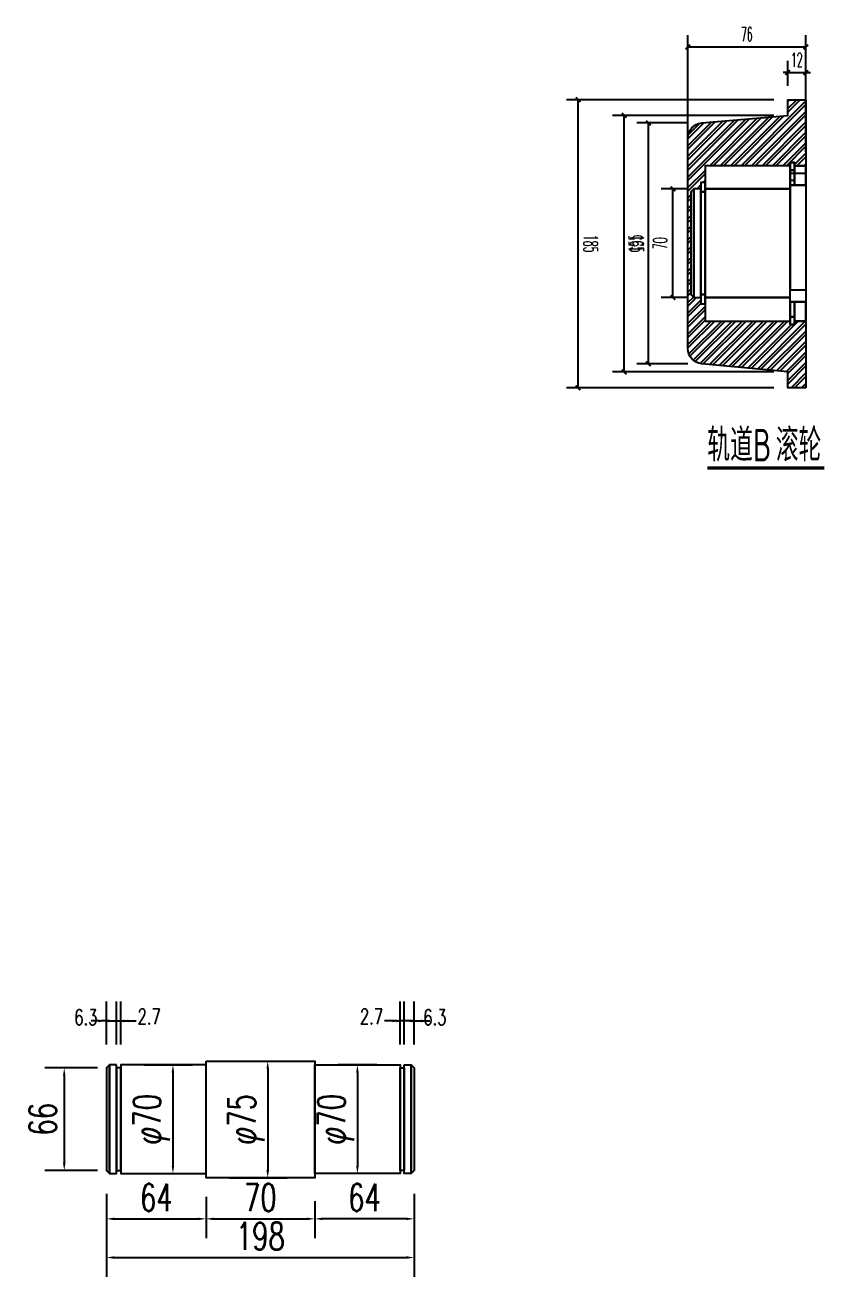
# Model space of a CAD drawing. Header units: millimetres. Extents: x -1443632 to -1307761, y 1430256 to 1527696.
# Drawn here: x -1433447 to -1432931, y 1498218 to 1499024 of the extents above; entities that cross this region are included whole.
import ezdxf

# ---------------------------------------------------------------- set-up
doc = ezdxf.new("R2010")
doc.units = ezdxf.units.MM
doc.header["$LTSCALE"] = 10
doc.layers.get('0').update_dxf_attribs({"linetype": 'CONTINUOUS'})
doc.layers.get('DEFPOINTS').update_dxf_attribs({"linetype": 'CONTINUOUS'})
for name, color, linetype in [('PUB_TEXT', 7, 'CONTINUOUS'), ('W-PLASTIC_RAILINGS塑木栏杆', 6, 'CONTINUOUS'), ('WALL', 9, 'CONTINUOUS'), ('景-通用-文字', 7, 'CONTINUOUS'), ('钢', 172, 'CONTINUOUS')]:
    doc.layers.add(name, color=color, linetype=linetype)
doc.styles.add('_TCH_DIM_T3', font='SIMPLEX.shx', dxfattribs={"width": 0.494118, "bigfont": 'GBCBIG.shx'})
doc.styles.get("Standard").update_dxf_attribs({"font": 'tssdeng.shx', "width": 0.7, "bigfont": 'hztxt.shx'})
doc.styles.add('STANDARD_T3', font='simplex.shx', dxfattribs={"width": 0.7, "bigfont": 'gbcbig.shx'})
doc.dimstyles.new('_TCH_ARCH&&3', dxfattribs={"dimtxt": 8.925, "dimasz": 3, "dimexe": 7.5, "dimexo": 9, "dimgap": 3.7875, "dimtad": 1, "dimdec": 0, "dimzin": 0, "dimdsep": 46, "dimtxsty": '_TCH_DIM_T3', "dimblk": 'ARCHTICK', "dimcen": 0.09, "dimclrt": 7, "dimazin": 2, "dimtfac": 1, "dimtdec": 0, "dimtix": 1, "dimtmove": 2, "dimatfit": 3, "dimfxl": 0, "dimtolj": 1, "dimtzin": 0, "dimarcsym": 0})
doc.dimstyles.new('W&&5', dxfattribs={"dimtxt": 17.5, "dimasz": 5, "dimexe": 12.5, "dimexo": 15, "dimgap": 5, "dimtad": 1, "dimdec": 0, "dimzin": 0, "dimdsep": 46, "dimtxsty": 'STANDARD_T3', "dimcen": 0.09, "dimclrd": 1, "dimclre": 1, "dimclrt": 7, "dimazin": 2, "dimtfac": 1, "dimtdec": 0, "dimtix": 1, "dimtmove": 2, "dimatfit": 3, "dimfxl": 0, "dimtolj": 1, "dimtzin": 0, "dimarcsym": 0})

# ---------------------------------------------------------------- blocks, each defined once
blk = doc.blocks.new('*D525')
at = {"layer": 'DEFPOINTS', "color": 0, "transparency": 16777216}
for p in [(-1433385.35, 1498354.58), (-1433385.35, 1498284.56), (-1433351.74, 1498284.56)]:
    blk.add_point(p, dxfattribs=at)
at = {"layer": 'W-PLASTIC_RAILINGS塑木栏杆', "color": 1, "lineweight": -2, "transparency": 16777216}
for p, q in [((-1433370.35, 1498354.58), (-1433339.24, 1498354.58)), ((-1433351.74, 1498349.58), (-1433351.74, 1498289.56)), ((-1433370.35, 1498284.56), (-1433339.24, 1498284.56))]:
    blk.add_line(p, q, dxfattribs=at)
at = {"layer": 'W-PLASTIC_RAILINGS塑木栏杆', "color": 1, "transparency": 16777216}
for points in [[(-1433352.58, 1498349.58), (-1433350.91, 1498349.58), (-1433351.74, 1498354.58)], [(-1433352.58, 1498289.56), (-1433350.91, 1498289.56), (-1433351.74, 1498284.56)]]:
    blk.add_solid(points, dxfattribs=at)
at = {"layer": 'W-PLASTIC_RAILINGS塑木栏杆', "color": 7, "transparency": 16777216, "insert": (-1433365.49, 1498319.57), "char_height": 17.5, "attachment_point": 5, "rotation": 90, "style": 'STANDARD_T3'}
blk.add_mtext('\\A1;φ70', dxfattribs=at)
blk = doc.blocks.new('*D611')
at = {"layer": 'DEFPOINTS', "color": 0, "transparency": 16777216}
for p in [(-1433330.45, 1498357.02), (-1433330.45, 1498281.89), (-1433290.73, 1498281.89)]:
    blk.add_point(p, dxfattribs=at)
at = {"layer": 'W-PLASTIC_RAILINGS塑木栏杆', "color": 1, "lineweight": -2, "transparency": 16777216}
for p, q in [((-1433315.45, 1498357.02), (-1433278.23, 1498357.02)), ((-1433290.73, 1498352.02), (-1433290.73, 1498286.89)), ((-1433315.45, 1498281.89), (-1433278.23, 1498281.89))]:
    blk.add_line(p, q, dxfattribs=at)
at = {"layer": 'W-PLASTIC_RAILINGS塑木栏杆', "color": 1, "transparency": 16777216}
for points in [[(-1433291.56, 1498352.02), (-1433289.9, 1498352.02), (-1433290.73, 1498357.02)], [(-1433291.56, 1498286.89), (-1433289.9, 1498286.89), (-1433290.73, 1498281.89)]]:
    blk.add_solid(points, dxfattribs=at)
at = {"layer": 'W-PLASTIC_RAILINGS塑木栏杆', "color": 7, "transparency": 16777216, "insert": (-1433304.48, 1498319.46), "char_height": 17.5, "attachment_point": 5, "rotation": 90, "style": 'STANDARD_T3'}
blk.add_mtext('\\A1;φ75', dxfattribs=at)
blk = doc.blocks.new('*D612')
at = {"layer": 'DEFPOINTS', "color": 0, "transparency": 16777216}
for p in [(-1433385.35, 1498352.58), (-1433421.7, 1498286.56), (-1433385.35, 1498286.56)]:
    blk.add_point(p, dxfattribs=at)
at = {"layer": 'W-PLASTIC_RAILINGS塑木栏杆', "color": 1, "lineweight": -2, "transparency": 16777216}
for p, q in [((-1433400.35, 1498352.58), (-1433434.2, 1498352.58)), ((-1433421.7, 1498347.58), (-1433421.7, 1498291.56)), ((-1433400.35, 1498286.56), (-1433434.2, 1498286.56))]:
    blk.add_line(p, q, dxfattribs=at)
at = {"layer": 'W-PLASTIC_RAILINGS塑木栏杆', "color": 1, "transparency": 16777216}
for points in [[(-1433422.53, 1498347.58), (-1433420.87, 1498347.58), (-1433421.7, 1498352.58)], [(-1433422.53, 1498291.56), (-1433420.87, 1498291.56), (-1433421.7, 1498286.56)]]:
    blk.add_solid(points, dxfattribs=at)
at = {"layer": 'W-PLASTIC_RAILINGS塑木栏杆', "color": 7, "transparency": 16777216, "insert": (-1433435.45, 1498319.57), "char_height": 17.5, "attachment_point": 5, "rotation": 90, "style": 'STANDARD_T3'}
blk.add_mtext('\\A1;66', dxfattribs=at)
blk = doc.blocks.new('*D601')
at = {"layer": 'DEFPOINTS', "color": 0, "transparency": 16777216}
for p in [(-1433388.02, 1498382.84), (-1433394.47, 1498352.58), (-1433388.02, 1498352.58)]:
    blk.add_point(p, dxfattribs=at)
at = {"layer": 'W-PLASTIC_RAILINGS塑木栏杆', "color": 1, "lineweight": -2, "transparency": 16777216}
for p, q in [((-1433394.47, 1498367.58), (-1433394.47, 1498395.34)), ((-1433388.02, 1498367.58), (-1433388.02, 1498395.34)), ((-1433399.47, 1498382.84), (-1433404.47, 1498382.84)), ((-1433394.47, 1498382.84), (-1433388.02, 1498382.84)), ((-1433383.02, 1498382.84), (-1433378.02, 1498382.84))]:
    blk.add_line(p, q, dxfattribs=at)
at = {"layer": 'W-PLASTIC_RAILINGS塑木栏杆', "color": 1, "transparency": 16777216}
for points in [[(-1433399.47, 1498383.67), (-1433399.47, 1498382), (-1433394.47, 1498382.84)], [(-1433383.02, 1498383.67), (-1433383.02, 1498382), (-1433388.02, 1498382.84)]]:
    blk.add_solid(points, dxfattribs=at)
at = {"layer": 'W-PLASTIC_RAILINGS塑木栏杆', "color": 7, "transparency": 16777216, "insert": (-1433407.78, 1498385.19), "char_height": 10, "attachment_point": 5, "style": 'STANDARD_T3'}
blk.add_mtext('\\A1;6.3', dxfattribs=at)
blk = doc.blocks.new('*D517')
at = {"layer": 'DEFPOINTS', "color": 0, "transparency": 16777216}
for p in [(-1433385.35, 1498382.84), (-1433388.02, 1498352.58), (-1433385.35, 1498352.58)]:
    blk.add_point(p, dxfattribs=at)
at = {"layer": 'W-PLASTIC_RAILINGS塑木栏杆', "color": 1, "lineweight": -2, "transparency": 16777216}
for p, q in [((-1433388.02, 1498367.58), (-1433388.02, 1498395.34)), ((-1433385.35, 1498367.58), (-1433385.35, 1498395.34)), ((-1433393.02, 1498382.84), (-1433398.02, 1498382.84)), ((-1433388.02, 1498382.84), (-1433385.35, 1498382.84)), ((-1433380.35, 1498382.84), (-1433375.35, 1498382.84))]:
    blk.add_line(p, q, dxfattribs=at)
at = {"layer": 'W-PLASTIC_RAILINGS塑木栏杆', "color": 1, "transparency": 16777216}
for points in [[(-1433393.02, 1498383.67), (-1433393.02, 1498382), (-1433388.02, 1498382.84)], [(-1433380.35, 1498383.67), (-1433380.35, 1498382), (-1433385.35, 1498382.84)]]:
    blk.add_solid(points, dxfattribs=at)
at = {"layer": 'W-PLASTIC_RAILINGS塑木栏杆', "color": 7, "transparency": 16777216, "insert": (-1433367.02, 1498385.72), "char_height": 10, "attachment_point": 5, "style": 'STANDARD_T3'}
blk.add_mtext('\\A1;2.7', dxfattribs=at)
blk = doc.blocks.new('*D518')
at = {"layer": 'DEFPOINTS', "color": 0, "transparency": 16777216}
for p in [(-1433202.87, 1498382.84), (-1433202.87, 1498352.58), (-1433196.42, 1498352.58)]:
    blk.add_point(p, dxfattribs=at)
at = {"layer": 'W-PLASTIC_RAILINGS塑木栏杆', "color": 1, "lineweight": -2, "transparency": 16777216}
for p, q in [((-1433202.87, 1498367.58), (-1433202.87, 1498395.34)), ((-1433196.42, 1498367.58), (-1433196.42, 1498395.34)), ((-1433207.87, 1498382.84), (-1433212.87, 1498382.84)), ((-1433196.42, 1498382.84), (-1433202.87, 1498382.84)), ((-1433191.42, 1498382.84), (-1433186.42, 1498382.84))]:
    blk.add_line(p, q, dxfattribs=at)
at = {"layer": 'W-PLASTIC_RAILINGS塑木栏杆', "color": 1, "transparency": 16777216}
for points in [[(-1433207.87, 1498383.67), (-1433207.87, 1498382), (-1433202.87, 1498382.84)], [(-1433191.42, 1498383.67), (-1433191.42, 1498382), (-1433196.42, 1498382.84)]]:
    blk.add_solid(points, dxfattribs=at)
at = {"layer": 'W-PLASTIC_RAILINGS塑木栏杆', "color": 7, "transparency": 16777216, "insert": (-1433183.12, 1498385.19), "char_height": 10, "attachment_point": 5, "style": 'STANDARD_T3'}
blk.add_mtext('\\A1;6.3', dxfattribs=at)
blk = doc.blocks.new('*D519')
at = {"layer": 'DEFPOINTS', "color": 0, "transparency": 16777216}
for p in [(-1433205.54, 1498382.84), (-1433205.54, 1498352.58), (-1433202.87, 1498352.58)]:
    blk.add_point(p, dxfattribs=at)
at = {"layer": 'W-PLASTIC_RAILINGS塑木栏杆', "color": 1, "lineweight": -2, "transparency": 16777216}
for p, q in [((-1433205.54, 1498367.58), (-1433205.54, 1498395.34)), ((-1433202.87, 1498367.58), (-1433202.87, 1498395.34)), ((-1433210.54, 1498382.84), (-1433215.54, 1498382.84)), ((-1433202.87, 1498382.84), (-1433205.54, 1498382.84)), ((-1433197.87, 1498382.84), (-1433192.87, 1498382.84))]:
    blk.add_line(p, q, dxfattribs=at)
at = {"layer": 'W-PLASTIC_RAILINGS塑木栏杆', "color": 1, "transparency": 16777216}
for points in [[(-1433210.54, 1498383.67), (-1433210.54, 1498382), (-1433205.54, 1498382.84)], [(-1433197.87, 1498383.67), (-1433197.87, 1498382), (-1433202.87, 1498382.84)]]:
    blk.add_solid(points, dxfattribs=at)
at = {"layer": 'W-PLASTIC_RAILINGS塑木栏杆', "color": 7, "transparency": 16777216, "insert": (-1433223.87, 1498385.72), "char_height": 10, "attachment_point": 5, "style": 'STANDARD_T3'}
blk.add_mtext('\\A1;2.7', dxfattribs=at)
blk = doc.blocks.new('*D520')
at = {"layer": 'DEFPOINTS', "color": 0, "transparency": 16777216}
for p in [(-1433205.54, 1498354.58), (-1433232.99, 1498284.56), (-1433205.54, 1498284.56)]:
    blk.add_point(p, dxfattribs=at)
at = {"layer": 'W-PLASTIC_RAILINGS塑木栏杆', "color": 1, "lineweight": -2, "transparency": 16777216}
for p, q in [((-1433220.54, 1498354.58), (-1433245.49, 1498354.58)), ((-1433232.99, 1498349.58), (-1433232.99, 1498289.56)), ((-1433220.54, 1498284.56), (-1433245.49, 1498284.56))]:
    blk.add_line(p, q, dxfattribs=at)
at = {"layer": 'W-PLASTIC_RAILINGS塑木栏杆', "color": 1, "transparency": 16777216}
for points in [[(-1433233.82, 1498349.58), (-1433232.15, 1498349.58), (-1433232.99, 1498354.58)], [(-1433233.82, 1498289.56), (-1433232.15, 1498289.56), (-1433232.99, 1498284.56)]]:
    blk.add_solid(points, dxfattribs=at)
at = {"layer": 'W-PLASTIC_RAILINGS塑木栏杆', "color": 7, "transparency": 16777216, "insert": (-1433246.74, 1498319.57), "char_height": 17.5, "attachment_point": 5, "rotation": 90, "style": 'STANDARD_T3'}
blk.add_mtext('\\A1;φ70', dxfattribs=at)
blk = doc.blocks.new('*D602')
at = {"layer": 'DEFPOINTS', "color": 0, "transparency": 16777216}
for p in [(-1433394.47, 1498286.56), (-1433330.45, 1498284.56), (-1433330.45, 1498255.42)]:
    blk.add_point(p, dxfattribs=at)
at = {"layer": 'W-PLASTIC_RAILINGS塑木栏杆', "color": 1, "lineweight": -2, "transparency": 16777216}
for p, q in [((-1433394.47, 1498271.56), (-1433394.47, 1498242.92)), ((-1433330.45, 1498269.56), (-1433330.45, 1498242.92)), ((-1433389.47, 1498255.42), (-1433335.45, 1498255.42))]:
    blk.add_line(p, q, dxfattribs=at)
at = {"layer": 'W-PLASTIC_RAILINGS塑木栏杆', "color": 1, "transparency": 16777216}
for points in [[(-1433389.47, 1498256.25), (-1433389.47, 1498254.59), (-1433394.47, 1498255.42)], [(-1433335.45, 1498256.25), (-1433335.45, 1498254.59), (-1433330.45, 1498255.42)]]:
    blk.add_solid(points, dxfattribs=at)
at = {"layer": 'W-PLASTIC_RAILINGS塑木栏杆', "color": 7, "transparency": 16777216, "insert": (-1433362.46, 1498269.17), "char_height": 17.5, "attachment_point": 5, "style": 'STANDARD_T3'}
blk.add_mtext('\\A1;64', dxfattribs=at)
blk = doc.blocks.new('*D521')
at = {"layer": 'DEFPOINTS', "color": 0, "transparency": 16777216}
for p in [(-1433260.44, 1498281.89), (-1433196.42, 1498286.56), (-1433260.44, 1498255.42)]:
    blk.add_point(p, dxfattribs=at)
at = {"layer": 'W-PLASTIC_RAILINGS塑木栏杆', "color": 1, "lineweight": -2, "transparency": 16777216}
for p, q in [((-1433196.42, 1498271.56), (-1433196.42, 1498242.92)), ((-1433260.44, 1498266.89), (-1433260.44, 1498242.92)), ((-1433201.42, 1498255.42), (-1433255.44, 1498255.42))]:
    blk.add_line(p, q, dxfattribs=at)
at = {"layer": 'W-PLASTIC_RAILINGS塑木栏杆', "color": 1, "transparency": 16777216}
for points in [[(-1433255.44, 1498256.25), (-1433255.44, 1498254.59), (-1433260.44, 1498255.42)], [(-1433201.42, 1498256.25), (-1433201.42, 1498254.59), (-1433196.42, 1498255.42)]]:
    blk.add_solid(points, dxfattribs=at)
at = {"layer": 'W-PLASTIC_RAILINGS塑木栏杆', "color": 7, "transparency": 16777216, "insert": (-1433228.43, 1498269.17), "char_height": 17.5, "attachment_point": 5, "style": 'STANDARD_T3'}
blk.add_mtext('\\A1;64', dxfattribs=at)
blk = doc.blocks.new('*D522')
at = {"layer": 'DEFPOINTS', "color": 0, "transparency": 16777216}
for p in [(-1433394.47, 1498286.56), (-1433196.42, 1498286.56), (-1433196.42, 1498230.52)]:
    blk.add_point(p, dxfattribs=at)
at = {"layer": 'W-PLASTIC_RAILINGS塑木栏杆', "color": 1, "lineweight": -2, "transparency": 16777216}
for p, q in [((-1433394.47, 1498271.56), (-1433394.47, 1498218.02)), ((-1433196.42, 1498271.56), (-1433196.42, 1498218.02)), ((-1433389.47, 1498230.52), (-1433201.42, 1498230.52))]:
    blk.add_line(p, q, dxfattribs=at)
at = {"layer": 'W-PLASTIC_RAILINGS塑木栏杆', "color": 1, "transparency": 16777216}
for points in [[(-1433389.47, 1498231.36), (-1433389.47, 1498229.69), (-1433394.47, 1498230.52)], [(-1433201.42, 1498231.36), (-1433201.42, 1498229.69), (-1433196.42, 1498230.52)]]:
    blk.add_solid(points, dxfattribs=at)
at = {"layer": 'W-PLASTIC_RAILINGS塑木栏杆', "color": 7, "transparency": 16777216, "insert": (-1433295.45, 1498244.27), "char_height": 17.5, "attachment_point": 5, "style": 'STANDARD_T3'}
blk.add_mtext('\\A1;198', dxfattribs=at)
blk = doc.blocks.new('*D673')
at = {"layer": 'DEFPOINTS', "color": 0, "transparency": 16777216}
for p in [(-1433330.45, 1498281.89), (-1433260.44, 1498281.89), (-1433260.44, 1498255.42)]:
    blk.add_point(p, dxfattribs=at)
at = {"layer": 'W-PLASTIC_RAILINGS塑木栏杆', "color": 1, "lineweight": -2, "transparency": 16777216}
for p, q in [((-1433330.45, 1498266.89), (-1433330.45, 1498242.92)), ((-1433260.44, 1498266.89), (-1433260.44, 1498242.92)), ((-1433325.45, 1498255.42), (-1433265.44, 1498255.42))]:
    blk.add_line(p, q, dxfattribs=at)
at = {"layer": 'W-PLASTIC_RAILINGS塑木栏杆', "color": 1, "transparency": 16777216}
for points in [[(-1433325.45, 1498256.25), (-1433325.45, 1498254.59), (-1433330.45, 1498255.42)], [(-1433265.44, 1498256.25), (-1433265.44, 1498254.59), (-1433260.44, 1498255.42)]]:
    blk.add_solid(points, dxfattribs=at)
at = {"layer": 'W-PLASTIC_RAILINGS塑木栏杆', "color": 7, "transparency": 16777216, "insert": (-1433295.45, 1498269.17), "char_height": 17.5, "attachment_point": 5, "style": 'STANDARD_T3'}
blk.add_mtext('\\A1;70', dxfattribs=at)
blk = doc.blocks.new('_ARCHTICK')
at = {"color": 0, "linetype": 'ByBlock', "const_width": 0.4}
blk.add_lwpolyline([(-0.5, -0.5), (0.5, 0.5)], dxfattribs=at)
blk = doc.blocks.new('*D934')
at = {"layer": 'DEFPOINTS', "color": 0, "transparency": 16777216}
for p in [(-1432944.31, 1498993.38), (-1432956, 1498975.96), (-1432944.31, 1498975.96)]:
    blk.add_point(p, dxfattribs=at)
at = {"layer": '景-通用-文字', "color": 0, "lineweight": -2, "transparency": 16777216}
for p, q in [((-1432956, 1498984.96), (-1432956, 1499000.88)), ((-1432944.31, 1498984.96), (-1432944.31, 1499000.88)), ((-1432956, 1498993.38), (-1432959, 1498993.38)), ((-1432956, 1498993.38), (-1432944.31, 1498993.38)), ((-1432944.31, 1498993.38), (-1432941.31, 1498993.38))]:
    blk.add_line(p, q, dxfattribs=at)
at = {"layer": '景-通用-文字', "color": 0, "lineweight": -2, "transparency": 16777216, "xscale": 3, "yscale": 3, "zscale": 3}
blk.add_blockref('_ARCHTICK', (-1432956, 1498993.38), dxfattribs=at)
at = {"layer": '景-通用-文字', "color": 0, "lineweight": -2, "transparency": 16777216, "xscale": 3, "yscale": 3, "zscale": 3, "rotation": 180}
blk.add_blockref('_ARCHTICK', (-1432944.31, 1498993.38), dxfattribs=at)
at = {"layer": '景-通用-文字', "color": 7, "transparency": 16777216, "insert": (-1432950.15, 1499001.63), "char_height": 8.925, "attachment_point": 5, "style": '_TCH_DIM_T3'}
blk.add_mtext('\\A1;12', dxfattribs=at)
blk = doc.blocks.new('*D935')
at = {"layer": 'DEFPOINTS', "color": 0, "transparency": 16777216}
for p in [(-1432944.31, 1499009.9), (-1433020.29, 1498933.44), (-1432944.31, 1498933.44)]:
    blk.add_point(p, dxfattribs=at)
at = {"layer": '景-通用-文字', "color": 0, "lineweight": -2, "transparency": 16777216}
for p, q in [((-1433020.29, 1498942.44), (-1433020.29, 1499017.4)), ((-1432944.31, 1498942.44), (-1432944.31, 1499017.4)), ((-1433020.29, 1499009.9), (-1432944.31, 1499009.9))]:
    blk.add_line(p, q, dxfattribs=at)
at = {"layer": '景-通用-文字', "color": 0, "lineweight": -2, "transparency": 16777216, "xscale": 3, "yscale": 3, "zscale": 3, "rotation": 180}
blk.add_blockref('_ARCHTICK', (-1433020.29, 1499009.9), dxfattribs=at)
at = {"layer": '景-通用-文字', "color": 0, "lineweight": -2, "transparency": 16777216, "xscale": 3, "yscale": 3, "zscale": 3}
blk.add_blockref('_ARCHTICK', (-1432944.31, 1499009.9), dxfattribs=at)
at = {"layer": '景-通用-文字', "color": 7, "transparency": 16777216, "insert": (-1432982.3, 1499018.15), "char_height": 8.925, "attachment_point": 5, "style": '_TCH_DIM_T3'}
blk.add_mtext('\\A1;76', dxfattribs=at)
blk = doc.blocks.new('*D936')
at = {"layer": 'DEFPOINTS', "color": 0, "transparency": 16777216}
for p in [(-1433090.96, 1498975.96), (-1432956, 1498975.96), (-1432955.99, 1498790.5)]:
    blk.add_point(p, dxfattribs=at)
at = {"layer": '景-通用-文字', "color": 0, "lineweight": -2, "transparency": 16777216}
for p, q in [((-1432965, 1498975.96), (-1433098.46, 1498975.96)), ((-1433090.95, 1498790.49), (-1433090.96, 1498975.96)), ((-1432964.99, 1498790.5), (-1433098.45, 1498790.49))]:
    blk.add_line(p, q, dxfattribs=at)
at = {"layer": '景-通用-文字', "color": 0, "lineweight": -2, "transparency": 16777216, "xscale": 3, "yscale": 3, "zscale": 3}
for p, rotation in [((-1433090.96, 1498975.96), 90.00282800344456), ((-1433090.95, 1498790.49), 270.0028280034446)]:
    blk.add_blockref('_ARCHTICK', p, dxfattribs=dict(at, rotation=rotation))
at = {"layer": '景-通用-文字', "color": 7, "transparency": 16777216, "insert": (-1433082.71, 1498883.23), "char_height": 8.925, "attachment_point": 5, "rotation": 270.00283, "style": '_TCH_DIM_T3'}
blk.add_mtext('\\A1;185', dxfattribs=at)
blk = doc.blocks.new('*D937')
at = {"layer": 'DEFPOINTS', "color": 0, "transparency": 16777216}
for p in [(-1433045.64, 1498960.98), (-1433011.29, 1498960.98), (-1433011.29, 1498805.88)]:
    blk.add_point(p, dxfattribs=at)
at = {"layer": '景-通用-文字', "color": 0, "lineweight": -2, "transparency": 16777216}
for p, q in [((-1433020.29, 1498960.98), (-1433053.14, 1498960.98)), ((-1433045.64, 1498805.88), (-1433045.64, 1498960.98)), ((-1433020.29, 1498805.88), (-1433053.14, 1498805.88))]:
    blk.add_line(p, q, dxfattribs=at)
at = {"layer": '景-通用-文字', "color": 0, "lineweight": -2, "transparency": 16777216, "xscale": 3, "yscale": 3, "zscale": 3}
for p, rotation in [((-1433045.64, 1498960.98), 90), ((-1433045.64, 1498805.88), 270)]:
    blk.add_blockref('_ARCHTICK', p, dxfattribs=dict(at, rotation=rotation))
at = {"layer": '景-通用-文字', "color": 7, "transparency": 16777216, "insert": (-1433053.89, 1498883.43), "char_height": 8.925, "attachment_point": 5, "rotation": 90, "style": '_TCH_DIM_T3'}
blk.add_mtext('\\A1;155', dxfattribs=at)
blk = doc.blocks.new('*D938')
at = {"layer": 'DEFPOINTS', "color": 0, "transparency": 16777216}
for p in [(-1433061.28, 1498965.8), (-1432956, 1498965.8), (-1432955.99, 1498800.67)]:
    blk.add_point(p, dxfattribs=at)
at = {"layer": '景-通用-文字', "color": 0, "lineweight": -2, "transparency": 16777216}
for p, q in [((-1432965, 1498965.8), (-1433068.78, 1498965.79)), ((-1433061.27, 1498800.66), (-1433061.28, 1498965.8)), ((-1432964.99, 1498800.66), (-1433068.77, 1498800.66))]:
    blk.add_line(p, q, dxfattribs=at)
at = {"layer": '景-通用-文字', "color": 0, "lineweight": -2, "transparency": 16777216, "xscale": 3, "yscale": 3, "zscale": 3}
for p, rotation in [((-1433061.28, 1498965.8), 90.00321036310574), ((-1433061.27, 1498800.66), 270.0032103631057)]:
    blk.add_blockref('_ARCHTICK', p, dxfattribs=dict(at, rotation=rotation))
at = {"layer": '景-通用-文字', "color": 7, "transparency": 16777216, "insert": (-1433053.02, 1498883.23), "char_height": 8.925, "attachment_point": 5, "rotation": 270.00321, "style": '_TCH_DIM_T3'}
blk.add_mtext('\\A1;165', dxfattribs=at)
blk = doc.blocks.new('*D939')
at = {"layer": 'DEFPOINTS', "color": 0, "transparency": 16777216}
for p in [(-1433029.88, 1498918.55), (-1433011.89, 1498918.55), (-1433011.89, 1498848.53)]:
    blk.add_point(p, dxfattribs=at)
at = {"layer": '景-通用-文字', "color": 0, "lineweight": -2, "transparency": 16777216}
for p, q in [((-1433020.89, 1498918.55), (-1433037.38, 1498918.55)), ((-1433029.88, 1498848.53), (-1433029.88, 1498918.55)), ((-1433020.89, 1498848.53), (-1433037.38, 1498848.53))]:
    blk.add_line(p, q, dxfattribs=at)
at = {"layer": '景-通用-文字', "color": 0, "lineweight": -2, "transparency": 16777216, "xscale": 3, "yscale": 3, "zscale": 3}
for p, rotation in [((-1433029.88, 1498918.55), 90), ((-1433029.88, 1498848.53), 270)]:
    blk.add_blockref('_ARCHTICK', p, dxfattribs=dict(at, rotation=rotation))
at = {"layer": '景-通用-文字', "color": 7, "transparency": 16777216, "insert": (-1433038.13, 1498883.54), "char_height": 8.925, "attachment_point": 5, "rotation": 90, "style": '_TCH_DIM_T3'}
blk.add_mtext('\\A1;70', dxfattribs=at)

msp = doc.modelspace()

# ---------------------------------------------------------------- hatches: boundary and pattern name
at = {"layer": 'WALL'}
h = msp.add_hatch(dxfattribs=at)
h.set_pattern_fill('ANSI32', color=256)
h.set_pattern_definition([(45, (-3003219.223, -916276.7626), (-3.3675960454, 3.3675960454), []), (45, (-3003216.978, -916276.7626), (-3.3675960454, 3.3675960454), [])])
edge = h.paths.add_edge_path()
edge.add_line((-1433011.28, 1498805.88), (-1432955.99, 1498800.67))
edge.add_line((-1432955.99, 1498800.67), (-1432955.99, 1498790.5))
edge.add_line((-1432955.99, 1498790.5), (-1432944.3, 1498790.5))
edge.add_line((-1432944.3, 1498790.5), (-1432944.31, 1498833.29))
edge.add_line((-1432944.31, 1498833.29), (-1432951.65, 1498833.29))
edge.add_line((-1432951.65, 1498833.29), (-1432951.65, 1498831.29))
edge.add_line((-1432951.65, 1498831.29), (-1432954.32, 1498831.29))
edge.add_line((-1432954.32, 1498831.29), (-1432954.32, 1498833.42))
edge.add_line((-1432954.32, 1498833.42), (-1433009.22, 1498833.42))
edge.add_line((-1433009.22, 1498833.42), (-1433009.22, 1498844.53))
edge.add_line((-1433009.22, 1498844.53), (-1433011.89, 1498844.53))
edge.add_line((-1433011.89, 1498844.53), (-1433011.89, 1498848.53))
edge.add_line((-1433011.89, 1498848.53), (-1433016.33, 1498848.53))
edge.add_line((-1433016.33, 1498848.53), (-1433018.33, 1498850.54))
edge.add_line((-1433018.33, 1498850.54), (-1433018.33, 1498916.55))
edge.add_line((-1433018.33, 1498916.55), (-1433016.33, 1498918.55))
edge.add_line((-1433016.33, 1498918.55), (-1433011.89, 1498918.55))
edge.add_line((-1433011.89, 1498918.55), (-1433011.89, 1498922.55))
edge.add_line((-1433011.89, 1498922.55), (-1433009.22, 1498922.55))
edge.add_line((-1433009.22, 1498922.55), (-1433009.22, 1498933.44))
edge.add_line((-1433009.22, 1498933.44), (-1432954.32, 1498933.44))
edge.add_line((-1432954.32, 1498933.44), (-1432954.32, 1498935.44))
edge.add_line((-1432954.32, 1498935.44), (-1432951.65, 1498935.44))
edge.add_line((-1432951.65, 1498935.44), (-1432951.65, 1498933.44))
edge.add_line((-1432951.65, 1498933.44), (-1432944.31, 1498933.44))
edge.add_line((-1432944.31, 1498933.44), (-1432944.31, 1498975.96))
edge.add_line((-1432944.31, 1498975.96), (-1432956, 1498975.96))
edge.add_line((-1432956, 1498975.96), (-1432956, 1498965.74))
edge.add_line((-1432956, 1498965.74), (-1433011.29, 1498960.98))
edge.add_arc((-1433010.29, 1498951.03), 10, 95.71059, 180)
edge.add_line((-1433020.29, 1498951.03), (-1433020.29, 1498815.83))
edge.add_arc((-1433010.29, 1498815.83), 10, 180, 264.321)

# ---------------------------------------------------------------- linework, layer by layer
at = {"layer": '景-通用-文字', "color": 3, "const_width": 2.1}
msp.add_lwpolyline([(-1433007.81, 1498738.84), (-1432932.43, 1498738.84)], dxfattribs=at)
at = {"layer": '钢', "color": 140}
msp.add_line((-1432944.31, 1498921), (-1432944.31, 1498845.87), dxfattribs=at)
msp.add_lwpolyline([(-1432944.3, 1498790.5), (-1432955.99, 1498790.5), (-1432955.99, 1498800.67), (-1433011.29, 1498805.88, -0.385314), (-1433020.29, 1498815.83), (-1433020.29, 1498951.03, -0.385314), (-1433011.29, 1498960.98), (-1432956, 1498965.74), (-1432956, 1498975.96), (-1432944.31, 1498975.96), (-1432944.31, 1498975.96), (-1432944.31, 1498928.43), (-1432954.31, 1498928.43), (-1432954.31, 1498853.43), (-1432944.31, 1498853.43)], format="xyb", close=True, dxfattribs=at)
for points in [[(-1432954.32, 1498933.44), (-1433009.22, 1498933.44), (-1433009.22, 1498918.55), (-1432954.32, 1498918.55)], [(-1432954.32, 1498935.44), (-1432951.65, 1498935.44), (-1432951.65, 1498921), (-1432954.32, 1498921)], [(-1432951.65, 1498935.44), (-1432954.32, 1498935.44), (-1432954.32, 1498930.55), (-1432951.65, 1498930.55)], [(-1432951.65, 1498933.44), (-1432944.32, 1498933.44), (-1432944.32, 1498921), (-1432951.65, 1498921)], [(-1432944.32, 1498933.44), (-1432951.65, 1498933.44), (-1432951.65, 1498921), (-1432944.32, 1498921)], [(-1432951.65, 1498930.55), (-1432954.32, 1498930.55), (-1432954.32, 1498921), (-1432951.65, 1498921)], [(-1432954.32, 1498924.11), (-1432951.65, 1498924.11), (-1432951.65, 1498921), (-1432954.32, 1498921)], [(-1433011.89, 1498918.55), (-1433016.33, 1498918.55), (-1433016.33, 1498848.53), (-1433011.89, 1498848.53)], [(-1433009.22, 1498922.55), (-1433011.89, 1498922.55), (-1433011.89, 1498916.55), (-1433009.22, 1498916.55)], [(-1433009.22, 1498916.55), (-1433011.89, 1498916.55), (-1433011.89, 1498850.54), (-1433009.22, 1498850.54)], [(-1432954.32, 1498918.55), (-1433009.22, 1498918.55), (-1433009.22, 1498848.53), (-1432954.32, 1498848.53)], [(-1433009.22, 1498850.54), (-1433011.89, 1498850.54), (-1433011.89, 1498844.53), (-1433009.22, 1498844.53)], [(-1432954.32, 1498848.53), (-1433009.22, 1498848.53), (-1433009.22, 1498833.42), (-1432954.32, 1498833.42)], [(-1432954.32, 1498831.29), (-1432951.65, 1498831.29), (-1432951.65, 1498845.74), (-1432954.32, 1498845.74)], [(-1432951.65, 1498836.18), (-1432954.32, 1498836.18), (-1432954.32, 1498845.74), (-1432951.65, 1498845.74)], [(-1432951.65, 1498833.29), (-1432944.32, 1498833.29), (-1432944.32, 1498845.74), (-1432951.65, 1498845.74)], [(-1432944.32, 1498833.29), (-1432951.65, 1498833.29), (-1432951.65, 1498845.74), (-1432944.32, 1498845.74)], [(-1432951.65, 1498831.29), (-1432954.32, 1498831.29), (-1432954.32, 1498836.18), (-1432951.65, 1498836.18)], [(-1433388.02, 1498354.58), (-1433392.47, 1498354.58), (-1433392.47, 1498284.56), (-1433388.02, 1498284.56)], [(-1433385.35, 1498352.58), (-1433388.02, 1498352.58), (-1433388.02, 1498286.56), (-1433385.35, 1498286.56)], [(-1433330.45, 1498354.58), (-1433385.35, 1498354.58), (-1433385.35, 1498284.56), (-1433330.45, 1498284.56)], [(-1433330.45, 1498357.02), (-1433260.44, 1498357.02), (-1433260.44, 1498281.89), (-1433330.45, 1498281.89)], [(-1433260.44, 1498354.58), (-1433205.54, 1498354.58), (-1433205.54, 1498284.56), (-1433260.44, 1498284.56)], [(-1433205.54, 1498352.58), (-1433202.87, 1498352.58), (-1433202.87, 1498286.56), (-1433205.54, 1498286.56)], [(-1433202.87, 1498354.58), (-1433198.42, 1498354.58), (-1433198.42, 1498284.56), (-1433202.87, 1498284.56)]]:
    msp.add_lwpolyline(points, close=True, dxfattribs=at)
for points in [[(-1433016.33, 1498848.53), (-1433016.33, 1498918.55), (-1433018.33, 1498916.55), (-1433018.33, 1498850.54), (-1433016.33, 1498848.53)], [(-1433392.47, 1498284.56), (-1433392.47, 1498354.58), (-1433394.47, 1498352.58), (-1433394.47, 1498286.56), (-1433392.47, 1498284.56)], [(-1433198.42, 1498284.56), (-1433198.42, 1498354.58), (-1433196.42, 1498352.58), (-1433196.42, 1498286.56), (-1433198.42, 1498284.56)]]:
    msp.add_lwpolyline(points, dxfattribs=at)

# ---------------------------------------------------------------- texts
at = {"layer": 'PUB_TEXT', "color": 7, "width": 0.7}
for s, p in [('轨道', (-1433007.81, 1498743.04)), ('B', (-1432978.41, 1498743.04)), ('滚轮', (-1432963.71, 1498743.04))]:
    msp.add_text(s, height=21, dxfattribs=at).set_placement(p)

# ---------------------------------------------------------------- dimensions: what is measured, and where the dimension line sits
at = {"layer": 'W-PLASTIC_RAILINGS塑木栏杆'}
for base, p1, p2, text, picture, middle in [((-1433388.02, 1498382.84), (-1433394.47, 1498352.58), (-1433388.02, 1498352.58), '6.3', '*D601', (-1433407.78, 1498385.19)), ((-1433385.35, 1498382.84), (-1433388.02, 1498352.58), (-1433385.35, 1498352.58), '2.7', '*D517', (-1433367.02, 1498385.72))]:
    dim = msp.add_linear_dim(base=base, p1=p1, p2=p2, text=text, dimstyle='W&&5', override={"dimtxt": 10}, dxfattribs=at)
    dim.commit()
    dim.dimension.update_dxf_attribs({"geometry": picture, "text_midpoint": middle, "dimtype": 128})
for base, p1, p2, text, picture, middle in [((-1433205.54, 1498382.84), (-1433202.87, 1498352.58), (-1433205.54, 1498352.58), '2.7', '*D519', (-1433223.87, 1498385.72)), ((-1433202.87, 1498382.84), (-1433196.42, 1498352.58), (-1433202.87, 1498352.58), '6.3', '*D518', (-1433183.12, 1498385.19))]:
    dim = msp.add_linear_dim(base=base, p1=p1, p2=p2, angle=180, text=text, dimstyle='W&&5', override={"dimtxt": 10}, dxfattribs=at)
    dim.commit()
    dim.dimension.update_dxf_attribs({"geometry": picture, "text_midpoint": middle, "dimtype": 128})
for base, p1, p2, angle, picture, middle in [((-1433421.7, 1498286.56), (-1433385.35, 1498352.58), (-1433385.35, 1498286.56), 90, '*D612', (-1433435.45, 1498319.57)), ((-1433260.44, 1498255.42), (-1433196.42, 1498286.56), (-1433260.44, 1498281.89), 180, '*D521', (-1433228.43, 1498269.17))]:
    dim = msp.add_linear_dim(base=base, p1=p1, p2=p2, angle=angle, dimstyle='W&&5', dxfattribs=at)
    dim.commit()
    dim.dimension.update_dxf_attribs({"geometry": picture, "text_midpoint": middle})
for base, p1, p2, picture, middle in [((-1433351.74, 1498284.56), (-1433385.35, 1498354.58), (-1433385.35, 1498284.56), '*D525', (-1433365.49, 1498319.57)), ((-1433290.73, 1498281.89), (-1433330.45, 1498357.02), (-1433330.45, 1498281.89), '*D611', (-1433304.48, 1498319.46)), ((-1433232.99, 1498284.56), (-1433205.54, 1498354.58), (-1433205.54, 1498284.56), '*D520', (-1433246.74, 1498319.57))]:
    dim = msp.add_linear_dim(base=base, p1=p1, p2=p2, angle=90, text='φ<>', dimstyle='W&&5', dxfattribs=at)
    dim.commit()
    dim.dimension.update_dxf_attribs({"geometry": picture, "text_midpoint": middle})
for base, p1, p2, picture, middle in [((-1433330.45, 1498255.42), (-1433394.47, 1498286.56), (-1433330.45, 1498284.56), '*D602', (-1433362.46, 1498269.17)), ((-1433196.42, 1498230.52), (-1433394.47, 1498286.56), (-1433196.42, 1498286.56), '*D522', (-1433295.45, 1498244.27)), ((-1433260.44, 1498255.42), (-1433330.45, 1498281.89), (-1433260.44, 1498281.89), '*D673', (-1433295.45, 1498269.17))]:
    dim = msp.add_linear_dim(base=base, p1=p1, p2=p2, dimstyle='W&&5', dxfattribs=at)
    dim.commit()
    dim.dimension.update_dxf_attribs({"geometry": picture, "text_midpoint": middle})
at = {"layer": '景-通用-文字', "color": 1}
for p1, p2, distance, picture, middle in [((-1433020.29, 1498933.44), (-1432944.31, 1498933.44), 76.46, '*D935', (-1432982.3, 1499018.15)), ((-1432956, 1498975.96), (-1432944.31, 1498975.96), 17.42, '*D934', (-1432950.15, 1499001.63)), ((-1432955.99, 1498790.5), (-1432956, 1498975.96), 134.97, '*D936', (-1433082.71, 1498883.23)), ((-1432955.99, 1498800.67), (-1432956, 1498965.8), 105.28, '*D938', (-1433053.02, 1498883.23)), ((-1433011.29, 1498805.88), (-1433011.29, 1498960.98), 34.35, '*D937', (-1433053.89, 1498883.43)), ((-1433011.89, 1498848.53), (-1433011.89, 1498918.55), 18, '*D939', (-1433038.13, 1498883.54))]:
    dim = msp.add_aligned_dim(p1=p1, p2=p2, distance=distance, dimstyle='_TCH_ARCH&&3', dxfattribs=at)
    dim.commit()
    dim.dimension.update_dxf_attribs({"geometry": picture, "text_midpoint": middle})

doc.saveas('drawing.dxf')
